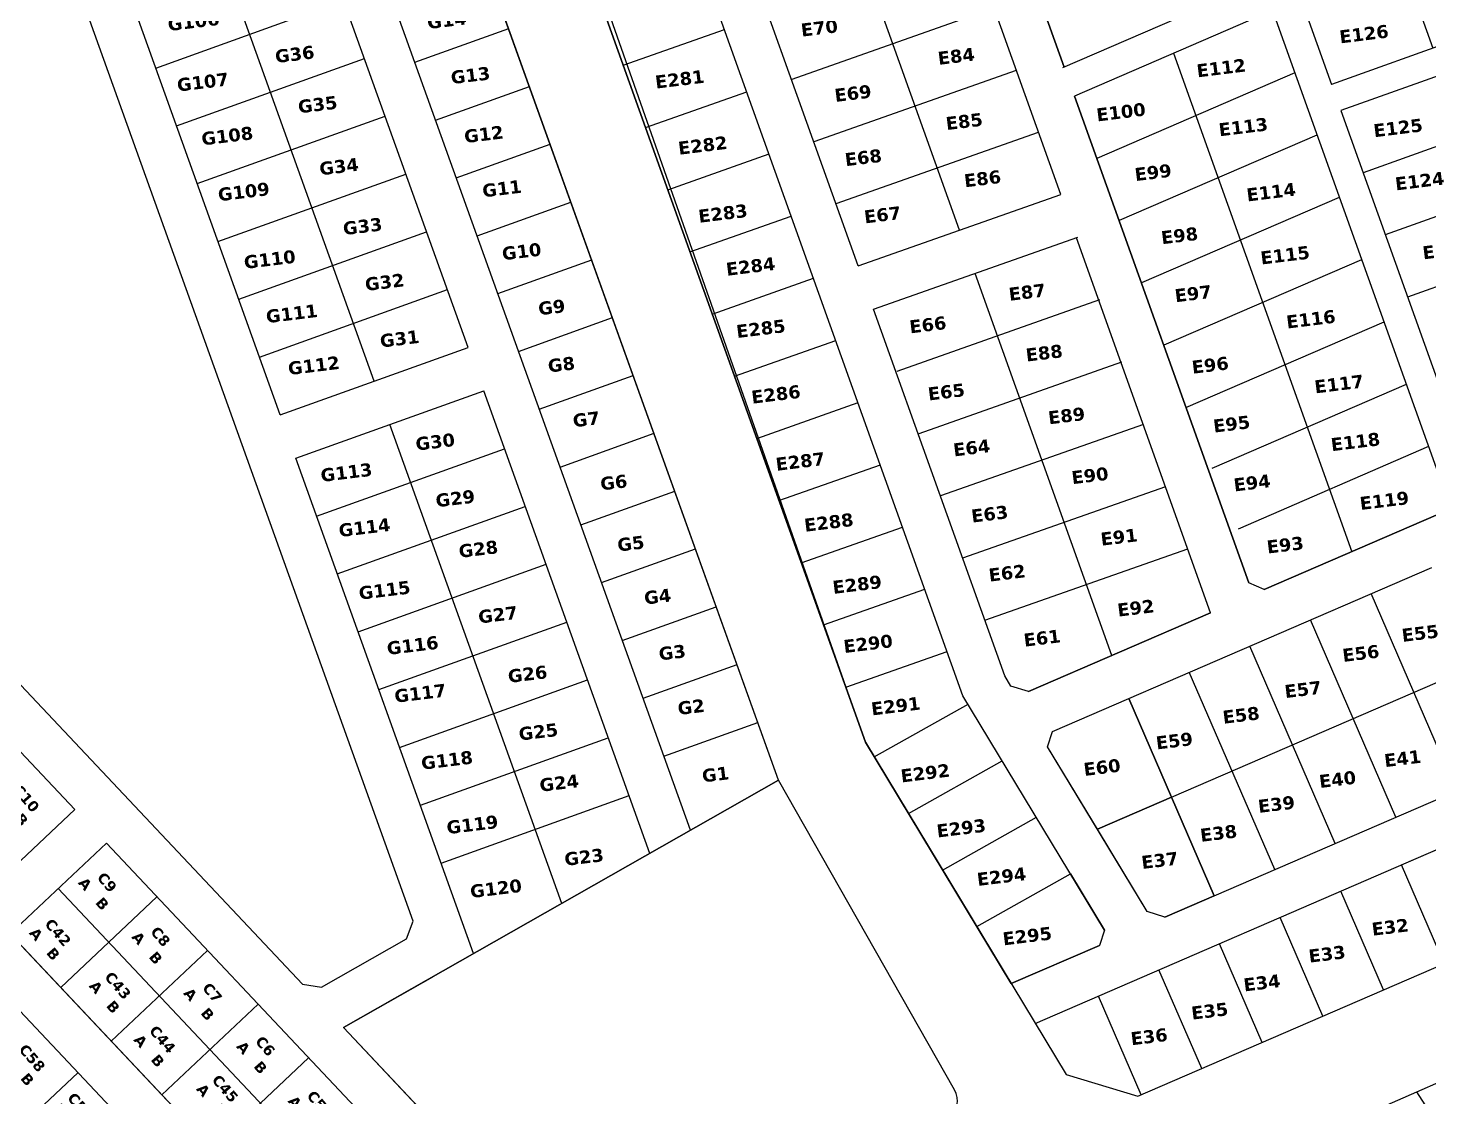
# Model space of a CAD drawing. Header units: millimetres. Extents: x 2359 to 301137, y 976657 to 981112.
# Drawn here: x 299589.6 to 300045.6, y 978567.2 to 978915.2 of the extents above; entities that cross this region are included whole.
import ezdxf

# ---------------------------------------------------------------- set-up
doc = ezdxf.new("R2010")
doc.units = ezdxf.units.MM
doc.header["$MEASUREMENT"] = 0
doc.layers.add('Annotation - Text_Pen_No__86', color=7, linetype='Continuous', lineweight=20, true_color=0x5555ff)
doc.layers.add('DESIGNNN', color=7, linetype='Continuous')
doc.layers.add('Plines', color=1, linetype='Continuous')
doc.styles.get("Standard").update_dxf_attribs({"font": 'arial.ttf'})

msp = doc.modelspace()

# ---------------------------------------------------------------- linework, layer by layer
at = {"color": 5}
for p, q in [((299877.86342, 979039.60359), (299926.91645, 978902.51137)), ((299994.67193, 978920.93061), (300052.73924, 978758.64545)), ((300079.82444, 978920.41196), (300013.91646, 978896.8294)), ((300082.85649, 978911.93808), (300016.9485, 978888.35551)), ((299962.48219, 978907.0034), (300020.54951, 978744.71825)), ((299930.29245, 978893.07619), (299987.0122, 978734.55721)), ((300090.0997, 978891.69491), (300024.19172, 978868.11235)), ((300097.34292, 978871.45174), (300031.43493, 978847.86918)), ((300104.58614, 978851.20858), (300038.67815, 978827.62601))]:
    msp.add_line(p, q, dxfattribs=at)
for p, q in [((299833.91144, 978670.34141), (299692.2614, 978589.79953)), ((299891.2198, 978569.55245), (299833.91144, 978670.34141)), ((299692.2614, 978589.79953), (299783.66739, 978492.77475))]:
    msp.add_line(p, q)
at = {"color": 7}
msp.add_line((300106.46327, 978597.34208), (299959.15216, 978532.62618), dxfattribs=at)
at = {"color": 5}
msp.add_lwpolyline([(299986.55275, 979405.13078), (299852.32766, 979336.30505), (299720.99397, 979116.68153), (299719.5223, 979102.35198), (299720.67975, 979085.0442), (299855.76472, 978700.64474), (299862.16364, 978682.76119), (299927.49021, 978574.583), (299950.84125, 978567.46436), (300253.67173, 978698.48697)], dxfattribs=at)
at = {"color": 2}
for points in [[(299805.23429, 978654.03565), (299625.74585, 979154.01582)], [(299732.86991, 978811.21811), (299635.80672, 979081.59578)], [(299702.28125, 978800.23705), (299605.21806, 979070.61473)], [(299671.69258, 978789.25599), (299574.62939, 979059.63367)], [(299631.14713, 978902.19875), (299692.32446, 978924.16086)], [(299715.4743, 978904.06966), (299746.06297, 978915.05072)], [(299637.90471, 978883.37495), (299699.08204, 978905.33707)], [(299722.23188, 978885.24587), (299752.82054, 978896.22692)], [(299644.66228, 978864.55116), (299705.83961, 978886.51328)], [(299728.98945, 978866.42207), (299759.57812, 978877.40313)], [(299651.41986, 978845.72737), (299712.59718, 978867.68948)], [(299735.74703, 978847.59828), (299766.33569, 978858.57934)], [(299658.17743, 978826.90357), (299719.35476, 978848.86569)], [(299742.5046, 978828.77449), (299773.09326, 978839.75555)], [(299664.93501, 978808.07978), (299726.11233, 978830.0419)], [(299749.26218, 978809.95069), (299779.85084, 978820.93175)], [(299671.69258, 978789.25599), (299732.86991, 978811.21811)], [(299756.01975, 978791.1269), (299786.60841, 978802.10796)], [(299676.76076, 978775.13814), (299737.93809, 978797.10026)], [(299791.99869, 978646.50992), (299737.93809, 978797.10026)], [(299763.32154, 978630.20416), (299707.34943, 978786.1192)], [(299762.77732, 978772.30311), (299793.36599, 978783.28417)], [(299683.51834, 978756.31435), (299744.69566, 978778.27647)], [(299734.6444, 978613.8984), (299676.76076, 978775.13814)], [(299769.5349, 978753.47931), (299800.12356, 978764.46037)], [(299690.27591, 978737.49056), (299751.45324, 978759.45267)], [(299776.29247, 978734.65552), (299806.88114, 978745.63658)], [(299697.03349, 978718.66676), (299758.21081, 978740.62888)], [(299783.05005, 978715.83173), (299813.63871, 978726.81279)], [(299703.79106, 978699.84297), (299764.96839, 978721.80509)], [(299789.80762, 978697.00794), (299820.39629, 978707.98899)], [(299710.54864, 978681.01918), (299771.72596, 978702.9813)], [(299796.5652, 978678.18414), (299827.15386, 978689.1652)], [(299717.30621, 978662.19538), (299778.48354, 978684.1575)], [(299724.06378, 978643.37159), (299785.24111, 978665.33371)]]:
    msp.add_lwpolyline(points, dxfattribs=at)
for points in [[(299891.2198, 978569.55245), (299833.91144, 978670.34141), (299745.58323, 978916.12091), (299685.43801, 979083.92665), (299684.61035, 979100.61546), (299686.612, 979116.60758), (299694.07191, 979129.69996)], [(299833.91144, 978670.34141), (299685.43801, 979083.92665)], [(299692.2614, 978589.79953), (299833.91144, 978670.34141)], [(299692.2614, 978589.79953), (299721.40879, 978606.37267)]]:
    msp.add_lwpolyline(points)
msp.add_lwpolyline([(299678.93294, 978603.9473), (299685.15302, 978603.01295), (299712.78719, 978618.72568), (299714.91288, 978624.46757), (299563.07112, 979047.4356, 0.437520368), (299553.60563, 979051.45182), (299354.61748, 978961.73432, 0.515160239), (299352.39956, 978950.55293)], format="xyb", close=True)
msp.add_arc((299885.13469, 978566.09247), 7, 302.6454161, 29.6224595)
at = {"layer": 'DESIGNNN', "color": 5}
for p, q in [((299926.91645, 978902.51137), (299877.86342, 979039.60359)), ((299991.29592, 978930.36579), (299926.32158, 978902.254)), ((299994.67193, 978920.93061), (299930.29245, 978893.07619)), ((300001.93034, 978900.64496), (299937.55087, 978872.79054)), ((299987.0122, 978734.55721), (299930.29245, 978893.07619)), ((300009.18876, 978880.35932), (299944.80928, 978852.5049)), ((300016.44717, 978860.07367), (299952.0677, 978832.21926)), ((300023.70559, 978839.78803), (299959.32611, 978811.93361)), ((300030.964, 978819.50239), (299966.41878, 978791.57626)), ((300038.22241, 978799.21674), (299974.95615, 978771.84397)), ((300045.48083, 978778.9311), (299983.49352, 978752.11168)), ((300052.73924, 978758.64545), (299992.0309, 978732.37939)), ((299992.0309, 978732.37939), (299987.0122, 978734.55721))]:
    msp.add_line(p, q, dxfattribs=at)
for points in [[(299940.00108, 978621.57221), (299893.93663, 978697.8531), (299753.29506, 979090.91481)], [(299989.52676, 979068.88346), (300046.87045, 978908.62068)], [(299926.91645, 978902.51137), (299880.08845, 979033.38513)], [(299925.8245, 978861.0387), (299875.12143, 979002.74242)], [(299892.8155, 978849.40114), (299842.11244, 978991.10486)], [(299859.8065, 978837.76358), (299809.10344, 978979.4673)], [(299859.8065, 978837.76358), (299809.10344, 978979.4673)], [(299859.8065, 978837.76358), (299809.10344, 978979.4673)], [(299909.65186, 978604.12259), (299862.16364, 978682.76119), (299760.61382, 978966.57019)], [(299838.36038, 978898.59379), (299904.09461, 978921.76887)], [(299783.33177, 978903.07861), (299816.34076, 978914.71617)], [(299845.50909, 978878.31705), (299911.33791, 978901.52548)], [(299790.57506, 978882.83523), (299823.58406, 978894.47279)], [(299987.0122, 978734.55721), (299930.29245, 978893.07619)], [(300016.9485, 978888.35551), (300061.93631, 978762.62466)], [(299852.6578, 978858.04032), (299918.5812, 978881.28209)], [(299797.81836, 978862.59184), (299830.82735, 978874.2294)], [(299859.8065, 978837.76358), (299925.8245, 978861.0387)], [(299805.06165, 978842.34845), (299838.07065, 978853.98601)], [(299864.85997, 978823.64029), (299931.35089, 978847.08214)], [(299974.56417, 978724.82223), (299930.87796, 978846.91541)], [(299812.30495, 978822.10506), (299845.31394, 978833.74262)], [(299942.37443, 978710.89503), (299897.86896, 978835.27785)], [(299974.56417, 978724.82223), (299915.2904, 978699.17685), (299909.55154, 978701.0126), (299907.55363, 978704.32105), (299864.85997, 978823.64029)], [(299907.55363, 978704.32105), (299864.85997, 978823.64029)], [(299907.55363, 978704.32105), (299864.85997, 978823.64029)], [(299872.4816, 978803.53029), (299938.4996, 978826.80541)], [(299819.54824, 978801.86168), (299852.55724, 978813.49924)], [(299879.63031, 978783.25356), (299945.64831, 978806.52868)], [(299826.79154, 978781.61829), (299859.80053, 978793.25585)], [(299886.77902, 978762.97682), (299952.79702, 978786.25194)], [(299834.03483, 978761.3749), (299867.04383, 978773.01246)], [(299893.92773, 978742.70009), (299959.94572, 978765.97521)], [(299992.0309, 978732.37939), (300052.73924, 978758.64545)], [(300052.73924, 978758.64545), (299992.0309, 978732.37939)], [(299841.27813, 978741.13151), (299874.28712, 978752.76907)], [(299901.07644, 978722.42335), (299967.09443, 978745.69847)], [(299923.11556, 978686.21871), (300046.55946, 978739.62794)], [(299848.52142, 978720.88813), (299881.53042, 978732.52569)], [(300054.62326, 978666.8459), (300026.82717, 978731.09057)], [(300034.89097, 978658.30853), (300007.09488, 978722.5532)], [(300015.15868, 978649.77116), (299987.36259, 978714.01583)], [(299855.76472, 978700.64474), (299888.77371, 978712.2823)], [(299937.70312, 978654.39471), (300060.45751, 978707.50561)], [(299995.42639, 978641.23379), (299967.6303, 978705.47846)], [(299865.07767, 978677.93566), (299895.59563, 978695.10586)], [(299975.6941, 978632.69642), (299947.89801, 978696.94109)], [(299953.89407, 978627.58314), (299921.51217, 978681.20627)], [(299876.19705, 978659.52242), (299906.71501, 978676.69261)], [(299959.63293, 978625.7474), (300074.35555, 978675.38327)], [(299887.31643, 978641.10917), (299917.83439, 978658.27937)], [(299917.47701, 978591.16445), (300052.74569, 978649.68978)], [(300050.58257, 978610.61843), (300036.68452, 978642.74076)], [(299898.43581, 978622.69592), (299928.95377, 978639.86612)], [(300030.85028, 978602.08106), (300016.95223, 978634.20339)], [(300011.11799, 978593.54368), (299997.21994, 978625.66602)], [(299909.65186, 978604.12259), (299938.3977, 978616.55976)], [(299991.3857, 978585.00631), (299977.48765, 978617.12865)], [(299971.65341, 978576.46894), (299957.75536, 978608.59128)], [(299951.92112, 978567.93157), (299938.02307, 978600.0539)]]:
    msp.add_lwpolyline(points, dxfattribs=at)
msp.add_lwpolyline([(299983.72956, 979059.18907), (299983.67716, 979046.9153, -0.414213562), (299979.66011, 979042.93242), (299967.31707, 979042.98512, 0.520192063), (299963.53382, 979037.63758), (300013.91646, 978896.8294)], format="xyb", dxfattribs=at)
at = {"layer": 'DESIGNNN', "color": 44}
for points in [[(299731.90633, 978463.13458), (299324.62461, 978895.45222)], [(299604.80408, 978660.758), (299423.77483, 978852.91526)], [(299604.80408, 978660.758), (299573.50573, 978631.27218)], [(299615.08983, 978649.83998), (299583.79149, 978620.35415)], [(299780.71137, 978474.03755), (299615.08983, 978649.83998)], [(299747.5555, 978477.87749), (299599.44066, 978635.09707)], [(299631.54703, 978632.37114), (299600.24869, 978602.88531)], [(299731.90633, 978463.13458), (299583.79149, 978620.35415)], [(299648.00424, 978614.9023), (299616.7059, 978585.41647)], [(299720.9883, 978452.84883), (299572.87346, 978610.0684)], [(299664.46144, 978597.43346), (299633.1631, 978567.94763)], [(299680.91865, 978579.96461), (299649.62031, 978550.47879)], [(299605.78787, 978575.13072), (299574.48953, 978545.64489)]]:
    msp.add_lwpolyline(points, dxfattribs=at)
at = {"layer": 'DESIGNNN', "color": 7}
for points in [[(299915.2904, 978699.17685), (299974.56417, 978724.82223)], [(299783.66739, 978492.77475), (299692.2614, 978589.79953)], [(300041.63532, 978568.86222), (300072.93995, 978519.99792)]]:
    msp.add_lwpolyline(points, dxfattribs=at)
at = {"layer": 'DESIGNNN', "color": 5}
for points in [[(299937.70312, 978654.39471), (299921.51217, 978681.20627), (299923.11556, 978686.21871), (299947.89801, 978696.94109), (299961.79605, 978664.81875)], [(299959.63293, 978625.7474), (299953.89407, 978627.58314), (299937.70312, 978654.39471), (299961.79605, 978664.81875), (299975.6941, 978632.69642)], [(300068.7309, 978622.81677), (300066.35695, 978617.44337), (300050.58257, 978610.61843), (300036.68452, 978642.74076), (300052.74569, 978649.68978), (300057.99723, 978647.62535)], [(299898.43581, 978622.69592), (299928.95377, 978639.86612), (299940.00108, 978621.57221), (299938.3977, 978616.55976), (299909.65186, 978604.12259)]]:
    msp.add_lwpolyline(points, close=True, dxfattribs=at)
at = {"layer": 'Plines', "color": 5}
msp.add_lwpolyline([(299760.61382, 978966.57019), (299862.16364, 978682.76119), (299927.49021, 978574.583), (299950.84125, 978567.46436), (300253.67173, 978698.48697), (300257.21256, 978711.5253), (300254.68222, 978979.51847)], dxfattribs=at)

# ---------------------------------------------------------------- texts
at = {"layer": 'Annotation - Text_Pen_No__86', "color": 7, "linetype": 'Continuous', "lineweight": 20, "attachment_point": 2}
for s, insert, char_height, rotation in [('\\A1;{\\fVerdana|b1|i0|c0|p34;G106}', (299643.20639, 978919.44658), 4.2341379, 7.0324342), ('\\A1;{\\fVerdana|b1|i0|c0|p34;G14}', (299725.6603, 978919.85262), 4.2341379, 7.0324342), ('\\A1;{\\fVerdana|b1|i0|c0|p34;E70}', (299846.92085, 978917.33862), 4.2341379, 7.0324342), ('\\A1;{\\fVerdana|b1|i0|c0|p34;E126}', (300024.21725, 978915.38952), 4.2341379, 7.0324342), ('\\A1;{\\fVerdana|b1|i0|c0|p34;G36}', (299676.13551, 978908.79682), 4.2341379, 7.0324342), ('\\A1;{\\fVerdana|b1|i0|c0|p34;E84}', (299891.49048, 978908.14706), 4.2341379, 7.0324342), ('\\A1;{\\fVerdana|b1|i0|c0|p34;E112}', (299977.74654, 978904.33063), 4.2341379, 7.0324342), ('\\A1;{\\fVerdana|b1|i0|c0|p34;G107}', (299646.22886, 978899.73657), 4.2341379, 7.0324342), ('\\A1;{\\fVerdana|b1|i0|c0|p34;G13}', (299733.34704, 978901.93124), 4.2341379, 7.0324342), ('\\A1;{\\fVerdana|b1|i0|c0|p34;E281}', (299801.47362, 978900.66436), 4.2341379, 7.0324342), ('\\A1;{\\fVerdana|b1|i0|c0|p34;E69}', (299857.86784, 978896.08311), 4.2341379, 7.0324342), ('\\A1;{\\fVerdana|b1|i0|c0|p34;G35}', (299683.61222, 978892.42481), 4.2341379, 7.0324342), ('\\A1;{\\fVerdana|b1|i0|c0|p34;E100}', (299945.11465, 978889.97779), 4.2341379, 7.0324342), ('\\A1;{\\fVerdana|b1|i0|c0|p34;E85}', (299894.08854, 978886.92062), 4.2341379, 7.0324342), ('\\A1;{\\fVerdana|b1|i0|c0|p34;G108}', (299654.17404, 978882.21774), 4.2341379, 7.0324342), ('\\A1;{\\fVerdana|b1|i0|c0|p34;G12}', (299737.7028, 978882.72978), 4.2341379, 7.0324342), ('\\A1;{\\fVerdana|b1|i0|c0|p34;E113}', (299984.92871, 978885.1415), 4.2341379, 7.0324342), ('\\A1;{\\fVerdana|b1|i0|c0|p34;E125}', (300035.31269, 978884.83368), 4.2341379, 7.0324342), ('\\A1;{\\fVerdana|b1|i0|c0|p34;E282}', (299808.96229, 978879.13248), 4.2341379, 7.0324342), ('\\A1;{\\fVerdana|b1|i0|c0|p34;G34}', (299690.55773, 978872.23298), 4.2341379, 7.0324342), ('\\A1;{\\fVerdana|b1|i0|c0|p34;E68}', (299861.23011, 978875.16208), 4.2341379, 7.0324342), ('\\A1;{\\fVerdana|b1|i0|c0|p34;E86}', (299900.04893, 978868.29021), 4.2341379, 7.0324342), ('\\A1;{\\fVerdana|b1|i0|c0|p34;E99}', (299955.5756, 978870.32064), 4.2341379, 7.0324342), ('\\A1;{\\fVerdana|b1|i0|c0|p34;E124}', (300042.34888, 978867.52771), 4.2341379, 7.0324342), ('\\A1;{\\fVerdana|b1|i0|c0|p34;G109}', (299659.55473, 978864.04036), 4.2341379, 7.0324342), ('\\A1;{\\fVerdana|b1|i0|c0|p34;G11}', (299743.59592, 978865.06445), 4.2341379, 7.0324342), ('\\A1;{\\fVerdana|b1|i0|c0|p34;E114}', (299993.98445, 978863.92426), 4.2341379, 7.0324342), ('\\A1;{\\fVerdana|b1|i0|c0|p34;E283}', (299815.53399, 978856.98979), 4.2341379, 7.0324342), ('\\A1;{\\fVerdana|b1|i0|c0|p34;E67}', (299867.49615, 978856.53167), 4.2341379, 7.0324342), ('\\A1;{\\fVerdana|b1|i0|c0|p34;G33}', (299698.24442, 978852.77552), 4.2341379, 7.0324342), ('\\A1;{\\fVerdana|b1|i0|c0|p34;E98}', (299964.1815, 978849.76057), 4.2341379, 7.0324342), ('\\A1;{\\fVerdana|b1|i0|c0|p34;G10}', (299750.00154, 978844.5829), 4.2341379, 7.0324342), ('\\A1;{\\fVerdana|b1|i0|c0|p34;E123}', (300051.27935, 978845.08404), 4.2341379, 7.0324342), ('\\A1;{\\fVerdana|b1|i0|c0|p34;G110}', (299668.0101, 978842.02269), 4.2341379, 7.0324342), ('\\A1;{\\fVerdana|b1|i0|c0|p34;E115}', (299998.53744, 978843.40343), 4.2341379, 7.0324342), ('\\A1;{\\fVerdana|b1|i0|c0|p34;E284}', (299824.55093, 978839.73375), 4.2341379, 7.0324342), ('\\A1;{\\fVerdana|b1|i0|c0|p34;G32}', (299705.41867, 978834.59813), 4.2341379, 7.0324342), ('\\A1;{\\fVerdana|b1|i0|c0|p34;E87}', (299914.57339, 978831.34655), 4.2341379, 7.0324342), ('\\A1;{\\fVerdana|b1|i0|c0|p34;E97}', (299968.61788, 978830.87146), 4.2341379, 7.0324342), ('\\A1;{\\fVerdana|b1|i0|c0|p34;G111}', (299675.18435, 978824.35737), 4.2341379, 7.0324342), ('\\A1;{\\fVerdana|b1|i0|c0|p34;G9}', (299759.8048, 978826.43523), 4.2341379, 7.0324342), ('\\A1;{\\fVerdana|b1|i0|c0|p34;E116}', (300006.93555, 978822.55201), 4.2341379, 7.0324342), ('\\A1;{\\fVerdana|b1|i0|c0|p34;E285}', (299827.88029, 978819.46937), 4.2341379, 7.0324342), ('\\A1;{\\fVerdana|b1|i0|c0|p34;E66}', (299882.24177, 978820.73629), 4.2341379, 7.0324342), ('\\A1;{\\fVerdana|b1|i0|c0|p34;G31}', (299710.28692, 978816.16474), 4.2341379, 7.0324342), ('\\A1;{\\fVerdana|b1|i0|c0|p34;E88}', (299920.12044, 978811.55129), 4.2341379, 7.0324342), ('\\A1;{\\fVerdana|b1|i0|c0|p34;G112}', (299682.35861, 978807.46008), 4.2341379, 7.0324342), ('\\A1;{\\fVerdana|b1|i0|c0|p34;G8}', (299762.94748, 978807.79655), 4.2341379, 7.0324342), ('\\A1;{\\fVerdana|b1|i0|c0|p34;E96}', (299974.16492, 978807.59222), 4.2341379, 7.0324342), ('\\A1;{\\fVerdana|b1|i0|c0|p34;E117}', (300016.09712, 978801.44628), 4.2341379, 7.0324342), ('\\A1;{\\fVerdana|b1|i0|c0|p34;E286}', (299832.79345, 978798.0905), 4.2341379, 7.0324342), ('\\A1;{\\fVerdana|b1|i0|c0|p34;E65}', (299888.26431, 978798.88232), 4.2341379, 7.0324342), ('\\A1;{\\fVerdana|b1|i0|c0|p34;E89}', (299927.41091, 978791.12255), 4.2341379, 7.0324342), ('\\A1;{\\fVerdana|b1|i0|c0|p34;G7}', (299771.05773, 978789.96827), 4.2341379, 7.0324342), ('\\A1;{\\fVerdana|b1|i0|c0|p34;E95}', (299981.1384, 978788.4304), 4.2341379, 7.0324342), ('\\A1;{\\fVerdana|b1|i0|c0|p34;G30}', (299721.87088, 978782.62029), 4.2341379, 7.0324342), ('\\A1;{\\fVerdana|b1|i0|c0|p34;E118}', (300021.44137, 978782.62914), 4.2341379, 7.0324342), ('\\A1;{\\fVerdana|b1|i0|c0|p34;E287}', (299840.71786, 978776.23652), 4.2341379, 7.0324342), ('\\A1;{\\fVerdana|b1|i0|c0|p34;E64}', (299896.50571, 978780.67066), 4.2341379, 7.0324342), ('\\A1;{\\fVerdana|b1|i0|c0|p34;G113}', (299692.96917, 978772.66772), 4.2341379, 7.0324342), ('\\A1;{\\fVerdana|b1|i0|c0|p34;E90}', (299935.01838, 978771.64401), 4.2341379, 7.0324342), ('\\A1;{\\fVerdana|b1|i0|c0|p34;G6}', (299780.00095, 978769.4046), 4.2341379, 7.0324342), ('\\A1;{\\fVerdana|b1|i0|c0|p34;E94}', (299987.79493, 978769.26858), 4.2341379, 7.0324342), ('\\A1;{\\fVerdana|b1|i0|c0|p34;G29}', (299728.40238, 978764.18359), 4.2341379, 7.0324342), ('\\A1;{\\fVerdana|b1|i0|c0|p34;E119}', (300030.85172, 978763.49283), 4.2341379, 7.0324342), ('\\A1;{\\fVerdana|b1|i0|c0|p34;E63}', (299902.36976, 978759.13341), 4.2341379, 7.0324342), ('\\A1;{\\fVerdana|b1|i0|c0|p34;G114}', (299698.84748, 978754.72049), 4.2341379, 7.0324342), ('\\A1;{\\fVerdana|b1|i0|c0|p34;E288}', (299849.99902, 978756.39442), 4.2341379, 7.0324342), ('\\A1;{\\fVerdana|b1|i0|c0|p34;G5}', (299785.55265, 978749.49948), 4.2341379, 7.0324342), ('\\A1;{\\fVerdana|b1|i0|c0|p34;E91}', (299944.48392, 978751.6227), 4.2341379, 7.0324342), ('\\A1;{\\fVerdana|b1|i0|c0|p34;E93}', (299998.58421, 978749.05616), 4.2341379, 7.0324342), ('\\A1;{\\fVerdana|b1|i0|c0|p34;G28}', (299735.91356, 978747.70474), 4.2341379, 7.0324342), ('\\A1;{\\fVerdana|b1|i0|c0|p34;E62}', (299908.04251, 978739.91298), 4.2341379, 7.0324342), ('\\A1;{\\fVerdana|b1|i0|c0|p34;E289}', (299859.22813, 978736.17129), 4.2341379, 7.0324342), ('\\A1;{\\fVerdana|b1|i0|c0|p34;G115}', (299705.37898, 978734.32589), 4.2341379, 7.0324342), ('\\A1;{\\fVerdana|b1|i0|c0|p34;G4}', (299794.27214, 978732.2468), 4.2341379, 7.0324342), ('\\A1;{\\fVerdana|b1|i0|c0|p34;G27}', (299742.28173, 978726.33121), 4.2341379, 7.0324342), ('\\A1;{\\fVerdana|b1|i0|c0|p34;E92}', (299949.94214, 978728.52406), 4.2341379, 7.0324342), ('\\A1;{\\fVerdana|b1|i0|c0|p34;E290}', (299862.79022, 978716.91887), 4.2341379, 7.0324342), ('\\A1;{\\fVerdana|b1|i0|c0|p34;E61}', (299919.44052, 978718.73924), 4.2341379, 7.0324342), ('\\A1;{\\fVerdana|b1|i0|c0|p34;E55}', (300042.50468, 978720.30741), 4.2341379, 7.0324342), ('\\A1;{\\fVerdana|b1|i0|c0|p34;G116}', (299714.53723, 978716.34528), 4.2341379, 7.0324342), ('\\A1;{\\fVerdana|b1|i0|c0|p34;G3}', (299799.03, 978714.05021), 4.2341379, 7.0324342), ('\\A1;{\\fVerdana|b1|i0|c0|p34;E56}', (300023.19776, 978713.77963), 4.2341379, 7.0324342), ('\\A1;{\\fVerdana|b1|i0|c0|p34;G26}', (299751.94372, 978707.00109), 4.2341379, 7.0324342), ('\\A1;{\\fVerdana|b1|i0|c0|p34;G117}', (299716.9982, 978700.77165), 4.2341379, 7.0324342), ('\\A1;{\\fVerdana|b1|i0|c0|p34;E57}', (300004.35808, 978702.01421), 4.2341379, 7.0324342), ('\\A1;{\\fVerdana|b1|i0|c0|p34;G2}', (299805.18494, 978696.30675), 4.2341379, 7.0324342), ('\\A1;{\\fVerdana|b1|i0|c0|p34;E291}', (299871.79076, 978696.60449), 4.2341379, 7.0324342), ('\\A1;{\\fVerdana|b1|i0|c0|p34;E58}', (299984.21011, 978693.6477), 4.2341379, 7.0324342), ('\\A1;{\\fVerdana|b1|i0|c0|p34;G25}', (299755.44888, 978688.21661), 4.2341379, 7.0324342), ('\\A1;{\\fVerdana|b1|i0|c0|p34;E59}', (299962.49214, 978685.28116), 4.2341379, 7.0324342), ('\\A1;{\\fVerdana|b1|i0|c0|p34;G118}', (299725.70639, 978678.97077), 4.2341379, 7.0324342), ('\\A1;{\\fVerdana|b1|i0|c0|p34;E60}', (299938.9426, 978676.6532), 4.2341379, 7.0324342), ('\\A1;{\\fVerdana|b1|i0|c0|p34;E41}', (300036.80419, 978679.52919), 4.2341379, 7.0324342), ('\\A1;{\\fVerdana|b1|i0|c0|p34;G24}', (299762.22354, 978671.54104), 4.2341379, 7.0324342), ('\\A1;{\\fVerdana|b1|i0|c0|p34;G1}', (299813.11625, 978674.34782), 4.2341379, 7.0324342), ('\\A1;{\\fVerdana|b1|i0|c0|p34;E292}', (299881.41031, 978674.78283), 4.2341379, 7.0324342), ('\\A1;{\\fVerdana|b1|i0|c0|p34;E40}', (300015.60955, 978672.73139), 4.2341379, 7.0324342), ('\\A1;{\\fVerdana|b1|i0|c0|p34;C10\\PA   B}', (299590.33506, 978665.57342), 3.4335879, 310.7697535), ('\\A1;{\\fVerdana|b1|i0|c0|p34;E39}', (299995.72321, 978664.62631), 4.2341379, 7.0324342), ('\\A1;{\\fVerdana|b1|i0|c0|p34;G119}', (299733.96818, 978658.00246), 4.2341379, 7.0324342), ('\\A1;{\\fVerdana|b1|i0|c0|p34;E293}', (299893.10982, 978656.85789), 4.2341379, 7.0324342), ('\\A1;{\\fVerdana|b1|i0|c0|p34;E38}', (299976.88359, 978655.21398), 4.2341379, 7.0324342), ('\\A1;{\\fVerdana|b1|i0|c0|p34;G23}', (299770.32015, 978647.43577), 4.2341379, 7.0324342), ('\\A1;{\\fVerdana|b1|i0|c0|p34;C9\\PA   B}', (299616.62781, 978638.23453), 3.4335879, 310.7697535), ('\\A1;{\\fVerdana|b1|i0|c0|p34;E294}', (299906.23486, 978641.09547), 4.2341379, 7.0324342), ('\\A1;{\\fVerdana|b1|i0|c0|p34;G120}', (299741.64392, 978637.20101), 4.2341379, 7.0324342), ('\\A1;{\\fVerdana|b1|i0|c0|p34;C42\\PA   B}', (299600.66446, 978621.89169), 3.4335879, 310.7697535), ('\\A1;{\\fVerdana|b1|i0|c0|p34;C8\\PA   B}', (299634.03045, 978620.58425), 3.4335879, 310.7697535), ('\\A1;{\\fVerdana|b1|i0|c0|p34;E295}', (299914.60803, 978621.74789), 4.2341379, 7.0324342), ('\\A1;{\\fVerdana|b1|i0|c0|p34;E32}', (300032.74241, 978624.63998), 4.2341379, 7.0324342), ('\\A1;{\\fVerdana|b1|i0|c0|p34;E33}', (300012.18637, 978615.88195), 4.2341379, 7.0324342), ('\\A1;{\\fVerdana|b1|i0|c0|p34;C43\\PA   B}', (299620.1607, 978604.63362), 3.4335879, 310.7697535), ('\\A1;{\\fVerdana|b1|i0|c0|p34;C7\\PA   B}', (299650.9097, 978602.28026), 3.4335879, 310.7697535), ('\\A1;{\\fVerdana|b1|i0|c0|p34;E34}', (299991.00425, 978606.49835), 4.2341379, 7.0324342), ('\\A1;{\\fVerdana|b1|i0|c0|p34;E35}', (299973.99598, 978597.32327), 4.2341379, 7.0324342), ('\\A1;{\\fVerdana|b1|i0|c0|p34;C44\\PA   B}', (299634.68471, 978587.1141), 3.4335879, 310.7697535), ('\\A1;{\\fVerdana|b1|i0|c0|p34;C6\\PA   B}', (299668.14794, 978584.9256), 3.4335879, 310.7697535), ('\\A1;{\\fVerdana|b1|i0|c0|p34;E36}', (299954.27471, 978588.98226), 4.2341379, 7.0324342), ('\\A1;{\\fVerdana|b1|i0|c0|p34;C58\\PA   B}', (299592.2462, 978581.02982), 3.4335879, 310.7697535), ('\\A1;{\\fVerdana|b1|i0|c0|p34;C45\\PA   B}', (299655.08293, 978571.09392), 3.4335879, 310.7697535), ('\\A1;{\\fVerdana|b1|i0|c0|p34;C57\\PA   B}', (299608.03769, 978565.25088), 3.4335879, 310.7697535), ('\\A1;{\\fVerdana|b1|i0|c0|p34;C5\\PA   B}', (299684.91895, 978567.16217), 3.4335879, 310.7697535)]:
    msp.add_mtext(s, dxfattribs=dict(at, insert=insert, char_height=char_height, rotation=rotation))
at = {"layer": 'Annotation - Text_Pen_No__86', "color": 7, "linetype": 'Continuous', "lineweight": 20, "insert": (299957.75306, 978646.37395), "char_height": 4.2341379, "width": 7.0208775, "attachment_point": 2, "rotation": 7.0324342}
msp.add_mtext('\\A1;{\\fVerdana|b1|i0|c0|p34;E37}', dxfattribs=at)

doc.saveas('drawing.dxf')
